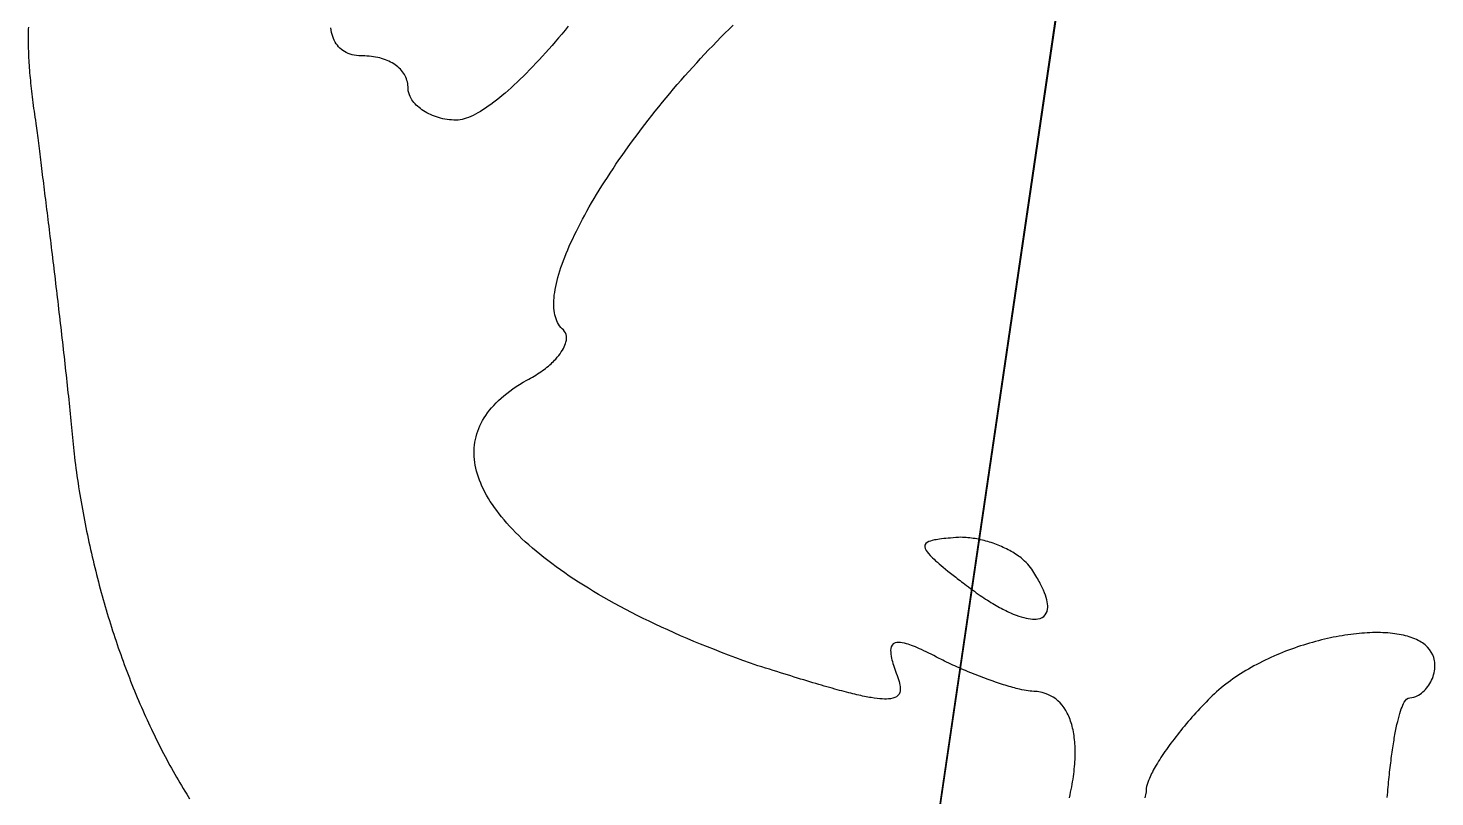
# Model space of a CAD drawing. Header units: metres. Extents: x 11 to 1970, y 60 to 2209.
# Drawn here: x 851.6 to 1290, y 539.1 to 778.7 of the extents above; entities that cross this region are included whole.
import ezdxf

# ---------------------------------------------------------------- set-up
doc = ezdxf.new("R2010")
doc.units = ezdxf.units.M

msp = doc.modelspace()

# ---------------------------------------------------------------- linework, layer by layer
for points in [[(1195.191912, 940.299952), (1112, 375)], [(1112, 375), (1195, 940)], [(851.655856, 778.932904), (851.634294, 778.303371), (851.617088, 777.665792), (851.60425, 777.020125), (851.595792, 776.366328), (851.591726, 775.704359), (851.592064, 775.034176), (851.596818, 774.355737), (851.606, 773.669), (851.619622, 772.973923), (851.637696, 772.270464), (851.660234, 771.558581), (851.687248, 770.838232), (851.71875, 770.109375), (851.754752, 769.371968), (851.795266, 768.625969), (851.840304, 767.871336), (851.889878, 767.108027), (851.944, 766.336), (852.002682, 765.555213), (852.065936, 764.765624), (852.133774, 763.967191), (852.206208, 763.159872), (852.28325, 762.343625), (852.364912, 761.518408), (852.451206, 760.684179), (852.542144, 759.840896), (852.637738, 758.988517), (852.738, 758.127), (852.842942, 757.256303), (852.952576, 756.376384), (853.066914, 755.487201), (853.185968, 754.588712), (853.30975, 753.680875), (853.438272, 752.763648), (853.571546, 751.836989), (853.709584, 750.900856), (853.852398, 749.955207), (854, 749), (854.090894, 748.273137), (854.183552, 747.532696), (854.277938, 746.778899), (854.374016, 746.011968), (854.47175, 745.232125), (854.571104, 744.439592), (854.672042, 743.634591), (854.774528, 742.817344), (854.878526, 741.988073), (854.984, 741.147), (855.090914, 740.294347), (855.199232, 739.430336), (855.308918, 738.555189), (855.419936, 737.669128), (855.53225, 736.772375), (855.645824, 735.865152), (855.760622, 734.947681), (855.876608, 734.020184), (855.993746, 733.082883), (856.112, 732.136), (856.231334, 731.179757), (856.351712, 730.214376), (856.473098, 729.240079), (856.595456, 728.257088), (856.71875, 727.265625), (856.842944, 726.265912), (856.968002, 725.258171), (857.093888, 724.242624), (857.220566, 723.219493), (857.348, 722.189), (857.476154, 721.151367), (857.604992, 720.106816), (857.734478, 719.055569), (857.864576, 717.997848), (857.99525, 716.933875), (858.126464, 715.863872), (858.258182, 714.788061), (858.390368, 713.706664), (858.522986, 712.619903), (858.656, 711.528), (858.789374, 710.431177), (858.923072, 709.329656), (859.057058, 708.223659), (859.191296, 707.113408), (859.32575, 705.999125), (859.460384, 704.881032), (859.595162, 703.759351), (859.730048, 702.634304), (859.865006, 701.506113), (860, 700.375), (860.134994, 699.241187), (860.269952, 698.104896), (860.404838, 696.966349), (860.539616, 695.825768), (860.67425, 694.683375), (860.808704, 693.539392), (860.942942, 692.394041), (861.076928, 691.247544), (861.210626, 690.100123), (861.344, 688.952), (861.477014, 687.803397), (861.609632, 686.654536), (861.741818, 685.505639), (861.873536, 684.356928), (862.00475, 683.208625), (862.135424, 682.060952), (862.265522, 680.914131), (862.395008, 679.768384), (862.523846, 678.623933), (862.652, 677.481), (862.779434, 676.339807), (862.906112, 675.200576), (863.031998, 674.063529), (863.157056, 672.928888), (863.28125, 671.796875), (863.404544, 670.667712), (863.526902, 669.541621), (863.648288, 668.418824), (863.768666, 667.299543), (863.888, 666.184), (864.006254, 665.072417), (864.123392, 663.965016), (864.239378, 662.862019), (864.354176, 661.763648), (864.46775, 660.670125), (864.580064, 659.581672), (864.691082, 658.498511), (864.800768, 657.420864), (864.909086, 656.348953), (865.016, 655.283), (865.121474, 654.223227), (865.225472, 653.169856), (865.327958, 652.123109), (865.428896, 651.083208), (865.52825, 650.050375), (865.625984, 649.024832), (865.722062, 648.006801), (865.816448, 646.996504), (865.909106, 645.994163), (866, 645), (866.152099, 643.830606), (866.308392, 642.662448), (866.468873, 641.495562), (866.633536, 640.329984), (866.802375, 639.16575), (866.975384, 638.002896), (867.152557, 636.841458), (867.333888, 635.681472), (867.519371, 634.522974), (867.709, 633.366), (867.902769, 632.210586), (868.100672, 631.056768), (868.302703, 629.904582), (868.508856, 628.754064), (868.719125, 627.60525), (868.933504, 626.458176), (869.151987, 625.312878), (869.374568, 624.169392), (869.601241, 623.027754), (869.832, 621.888), (870.066839, 620.750166), (870.305752, 619.614288), (870.548733, 618.480402), (870.795776, 617.348544), (871.046875, 616.21875), (871.302024, 615.091056), (871.561217, 613.965498), (871.824448, 612.842112), (872.091711, 611.720934), (872.363, 610.602), (872.638309, 609.485346), (872.917632, 608.371008), (873.200963, 607.259022), (873.488296, 606.149424), (873.779625, 605.04225), (874.074944, 603.937536), (874.374247, 602.835318), (874.677528, 601.735632), (874.984781, 600.638514), (875.296, 599.544), (875.611179, 598.452126), (875.930312, 597.362928), (876.253393, 596.276442), (876.580416, 595.192704), (876.911375, 594.11175), (877.246264, 593.033616), (877.585077, 591.958338), (877.927808, 590.885952), (878.274451, 589.816494), (878.625, 588.75), (878.979449, 587.686506), (879.337792, 586.626048), (879.700023, 585.568662), (880.066136, 584.514384), (880.436125, 583.46325), (880.809984, 582.415296), (881.187707, 581.370558), (881.569288, 580.329072), (881.954721, 579.290874), (882.344, 578.256), (882.737119, 577.224486), (883.134072, 576.196368), (883.534853, 575.171682), (883.939456, 574.150464), (884.347875, 573.13275), (884.760104, 572.118576), (885.176137, 571.107978), (885.595968, 570.100992), (886.019591, 569.097654), (886.447, 568.098), (886.878189, 567.102066), (887.313152, 566.109888), (887.751883, 565.121502), (888.194376, 564.136944), (888.640625, 563.15625), (889.090624, 562.179456), (889.544367, 561.206598), (890.001848, 560.237712), (890.463061, 559.272834), (890.928, 558.312), (891.396659, 557.355246), (891.869032, 556.402608), (892.345113, 555.454122), (892.824896, 554.509824), (893.308375, 553.56975), (893.795544, 552.633936), (894.286397, 551.702418), (894.780928, 550.775232), (895.279131, 549.852414), (895.781, 548.934), (896.286529, 548.020026), (896.795712, 547.110528), (897.308543, 546.205542), (897.825016, 545.305104), (898.345125, 544.40925), (898.868864, 543.518016), (899.396227, 542.631438), (899.927208, 541.749552), (900.461801, 540.872394), (901, 540), (901.450885, 539.244634), (901.90348, 538.478672)], [(1019.928, 779.248), (1018.915843, 778.021383), (1017.902984, 776.809304), (1016.890041, 775.612621), (1015.877632, 774.432192), (1014.866375, 773.268875), (1013.856888, 772.123528), (1012.849789, 770.997009), (1011.845696, 769.890176), (1010.845227, 768.803887), (1009.849, 767.739), (1008.857633, 766.696373), (1007.871744, 765.676864), (1006.891951, 764.681331), (1005.918872, 763.710632), (1004.953125, 762.765625), (1003.995328, 761.847168), (1003.046099, 760.956119), (1002.106056, 760.093336), (1001.175817, 759.259677), (1000.256, 758.456), (999.347223, 757.683163), (998.450104, 756.942024), (997.565261, 756.233441), (996.693312, 755.558272), (995.834875, 754.917375), (994.990568, 754.311608), (994.161009, 753.741829), (993.346816, 753.208896), (992.548607, 752.713667), (991.767, 752.257), (991.002613, 751.839753), (990.256064, 751.462784), (989.527971, 751.126951), (988.818952, 750.833112), (988.129625, 750.582125), (987.460608, 750.374848), (986.812519, 750.212139), (986.185976, 750.094856), (985.581597, 750.023857), (985, 750), (984.282862, 750.013365), (983.572096, 750.05292), (982.868674, 750.117855), (982.173568, 750.20736), (981.48775, 750.320625), (980.812192, 750.45684), (980.147866, 750.615195), (979.495744, 750.79488), (978.856798, 750.995085), (978.232, 751.215), (977.622322, 751.453815), (977.028736, 751.71072), (976.452214, 751.984905), (975.893728, 752.27556), (975.35425, 752.581875), (974.834752, 752.90304), (974.336206, 753.238245), (973.859584, 753.58668), (973.405858, 753.947535), (972.976, 754.32), (972.570982, 754.703265), (972.191776, 755.09652), (971.839354, 755.498955), (971.514688, 755.90976), (971.21875, 756.328125), (970.952512, 756.75324), (970.645408, 757.32916), (970.395136, 757.91372), (970.204, 758.505), (970.074304, 759.10108), (970.008352, 759.70004), (969.992832, 760.357584), (969.9555, 760.88475), (969.886848, 761.400576), (969.787524, 761.904738), (969.658176, 762.396912), (969.499452, 762.876774), (969.312, 763.344), (969.096468, 763.798266), (968.853504, 764.239248), (968.583756, 764.666622), (968.287872, 765.080064), (967.9665, 765.47925), (967.620288, 765.863856), (967.249884, 766.233558), (966.855936, 766.588032), (966.439092, 766.926954), (966, 767.25), (965.539308, 767.556846), (965.057664, 767.847168), (964.555716, 768.120642), (964.034112, 768.376944), (963.4935, 768.61575), (962.934528, 768.836736), (962.357844, 769.039578), (961.764096, 769.223952), (961.153932, 769.389534), (960.528, 769.536), (959.886948, 769.663026), (959.231424, 769.770288), (958.562076, 769.857462), (957.879552, 769.924224), (957.1845, 769.97025), (956.477568, 769.995216), (955.7318, 770.002097), (955.2062, 770.018819), (954.695, 770.052125), (953.9552, 770.132864), (953.2478, 770.250107), (952.5728, 770.403368), (951.9302, 770.592161), (951.32, 770.816), (950.7422, 771.074399), (950.1968, 771.366872), (949.6838, 771.692933), (949.2032, 772.052096), (948.755, 772.443875), (948.3392, 772.867784), (947.9558, 773.323337), (947.6048, 773.810048), (947.2862, 774.327431), (947, 774.875), (946.7462, 775.452269), (946.5248, 776.058752), (946.3358, 776.693963), (946.1792, 777.357416), (946.055, 778.048625), (945.9632, 778.767104)], [(1176.098296, 538.865888), (1176.292125, 539.7145), (1176.474944, 540.556032), (1176.646747, 541.390316), (1176.807528, 542.217184), (1176.957281, 543.036468), (1177.096, 543.848), (1177.223679, 544.651612), (1177.340312, 545.447136), (1177.445893, 546.234404), (1177.540416, 547.013248), (1177.623875, 547.7835), (1177.696264, 548.544992), (1177.757577, 549.297556), (1177.807808, 550.041024), (1177.846951, 550.775228), (1177.875, 551.5), (1177.891949, 552.215172), (1177.897792, 552.920576), (1177.892523, 553.616044), (1177.876136, 554.301408), (1177.848625, 554.9765), (1177.809984, 555.641152), (1177.760207, 556.295196), (1177.699288, 556.938464), (1177.627221, 557.570788), (1177.544, 558.192), (1177.449619, 558.801932), (1177.344072, 559.400416), (1177.227353, 559.987284), (1177.099456, 560.562368), (1176.960375, 561.1255), (1176.810104, 561.676512), (1176.648637, 562.215236), (1176.475968, 562.741504), (1176.292091, 563.255148), (1176.097, 563.756), (1175.890689, 564.243892), (1175.673152, 564.718656), (1175.444383, 565.180124), (1175.204376, 565.628128), (1174.953125, 566.0625), (1174.416867, 566.889676), (1173.835561, 567.660308), (1173.209159, 568.373052), (1172.537613, 569.026564), (1171.820875, 569.6195), (1171.058897, 570.150516), (1170.251631, 570.618268), (1169.399029, 571.021412), (1168.501043, 571.358604), (1167.557625, 571.6285), (1167.068864, 571.737792), (1166.568727, 571.829756), (1166.057208, 571.904224), (1165.534301, 571.961028), (1165, 572), (1164.357632, 572.02368), (1163.822159, 572.071785), (1163.243, 572.145), (1162.622261, 572.242515), (1161.962048, 572.36352), (1161.264467, 572.507205), (1160.531624, 572.67276), (1160.024512, 572.79488), (1159.503288, 572.92612), (1158.968576, 573.06624), (1158.421, 573.215), (1157.861184, 573.37216), (1157.289752, 573.53748), (1156.707328, 573.71072), (1156.114536, 573.89164), (1155.512, 574.08), (1154.900344, 574.27556), (1154.280192, 574.47808), (1153.652168, 574.68732), (1153.016896, 574.90304), (1152.375, 575.125), (1151.727104, 575.35296), (1151.073832, 575.58668), (1150.415808, 575.82592), (1149.753656, 576.07044), (1149.088, 576.32), (1148.419464, 576.57436), (1147.748672, 576.83328), (1147.076248, 577.09652), (1146.402816, 577.36384), (1145.729, 577.635), (1145.055424, 577.90976), (1144.382712, 578.18788), (1143.711488, 578.46912), (1143.042376, 578.75324), (1142.376, 579.04), (1141.712984, 579.32916), (1141.053952, 579.62048), (1140.399528, 579.91372), (1139.750336, 580.20864), (1139.107, 580.505), (1138.470144, 580.80256), (1137.840392, 581.10108), (1137.218368, 581.40032), (1136.604696, 581.70004), (1136, 582), (1135.553595, 582.237299), (1134.682265, 582.695673), (1133.839375, 583.132375), (1133.024685, 583.547357), (1132.237955, 583.940571), (1131.478945, 584.311969), (1130.747415, 584.661503), (1130.043125, 584.989125), (1129.365835, 585.294787), (1128.715305, 585.578441), (1128.091295, 585.840039), (1127.493565, 586.079533), (1126.921875, 586.296875), (1126.375985, 586.492017), (1125.855655, 586.664911), (1125.360645, 586.815509), (1124.66508, 586.999496), (1124.025135, 587.133047), (1123.44, 587.216), (1122.908865, 587.248193), (1122.283285, 587.211877), (1121.750345, 587.084649), (1121.21152, 586.797184), (1120.810695, 586.366319), (1120.586875, 585.917875), (1120.447055, 585.376791), (1120.389315, 584.742683), (1120.39872, 584.205824), (1120.452405, 583.616261), (1120.54956, 582.973832), (1120.689375, 582.278375), (1120.805885, 581.785197), (1120.940755, 581.268331), (1121.093745, 580.727729), (1121.264615, 580.163343), (1121.453125, 579.575125), (1121.659035, 578.963027), (1121.882105, 578.327001), (1122.146378, 577.643899), (1122.417006, 576.955073), (1122.65725, 576.297375), (1122.866054, 575.670757), (1123.042362, 575.075171), (1123.185118, 574.510569), (1123.293266, 573.976903), (1123.36575, 573.474125), (1123.405296, 572.777768), (1123.358658, 572.150639), (1123.222272, 571.592576), (1122.992574, 571.103417), (1122.666, 570.683), (1122.238986, 570.331163), (1121.707968, 570.047744), (1121.069382, 569.832581), (1120.319664, 569.685512), (1119.756352, 569.625216), (1119.141008, 569.595064), (1118.472576, 569.595008), (1117.75, 569.625), (1116.972224, 569.684992), (1116.138192, 569.774936), (1115.246848, 569.894784), (1114.297136, 570.044488), (1113.800062, 570.130521), (1113.288, 570.224), (1112.760818, 570.324919), (1112.218384, 570.433272), (1111.660566, 570.549053), (1111.087232, 570.672256), (1110.49825, 570.802875), (1109.893488, 570.940904), (1109.272814, 571.086337), (1108.636096, 571.239168), (1107.983202, 571.399391), (1107.314, 571.567), (1106.628358, 571.741989), (1105.926144, 571.924352), (1105.207226, 572.114083), (1104.471472, 572.311176), (1103.71875, 572.515625), (1102.948928, 572.727424), (1102.161874, 572.946567), (1101.357456, 573.173048), (1100.535542, 573.406861), (1099.696, 573.648), (1098.838698, 573.896459), (1097.963504, 574.152232), (1097.070286, 574.415313), (1096.158912, 574.685696), (1095.22925, 574.963375), (1094.281168, 575.248344), (1093.314534, 575.540597), (1092.329216, 575.840128), (1091.325082, 576.146931), (1090.302, 576.461), (1089.259838, 576.782329), (1088.198464, 577.110912), (1087.117746, 577.446743), (1086.017552, 577.789816), (1084.89775, 578.140125), (1083.758208, 578.497664), (1082.598794, 578.862427), (1081.419376, 579.234408), (1080.219822, 579.613601), (1079, 580), (1076.673527, 580.813869), (1074.374216, 581.635352), (1072.102229, 582.464263), (1069.857728, 583.300416), (1067.640875, 584.143625), (1065.451832, 584.993704), (1063.290761, 585.850467), (1061.157824, 586.713728), (1059.053183, 587.583301), (1056.977, 588.459), (1054.929437, 589.340639), (1052.910656, 590.228032), (1050.920819, 591.120993), (1048.960088, 592.019336), (1047.028625, 592.922875), (1045.126592, 593.831424), (1043.254151, 594.744797), (1041.411464, 595.662808), (1039.598693, 596.585271), (1037.816, 597.512), (1036.063547, 598.442809), (1034.341496, 599.377512), (1032.650009, 600.315923), (1030.989248, 601.257856), (1029.359375, 602.203125), (1027.760552, 603.151544), (1026.192941, 604.102927), (1024.656704, 605.057088), (1023.152003, 606.013841), (1021.679, 606.973), (1020.237857, 607.934379), (1018.828736, 608.897792), (1017.451799, 609.863053), (1016.107208, 610.829976), (1014.795125, 611.798375), (1013.515712, 612.768064), (1012.269131, 613.738857), (1011.055544, 614.710568), (1009.875113, 615.683011), (1008.728, 616.656), (1007.614367, 617.629349), (1006.534376, 618.602872), (1005.488189, 619.576383), (1004.475968, 620.549696), (1003.497875, 621.522625), (1002.554072, 622.494984), (1001.644721, 623.466587), (1000.769984, 624.437248), (999.930023, 625.406781), (999.125, 626.375), (998.355077, 627.341719), (997.620416, 628.306752), (996.921179, 629.269913), (996.257528, 630.231016), (995.629625, 631.189875), (995.037632, 632.146304), (994.481711, 633.100117), (993.962024, 634.051128), (993.478733, 634.999151), (993.032, 635.944), (992.621987, 636.885489), (992.248856, 637.823432), (991.912769, 638.757643), (991.613888, 639.687936), (991.352375, 640.614125), (991.128392, 641.536024), (990.942101, 642.453447), (990.793664, 643.366208), (990.683243, 644.274121), (990.611, 645.177), (990.577097, 646.074659), (990.581696, 646.966912), (990.624959, 647.853573), (990.707048, 648.734456), (990.828125, 649.609375), (990.988352, 650.478144), (991.187891, 651.340577), (991.426904, 652.196488), (991.705553, 653.045691), (992.024, 653.888), (992.382407, 654.723229), (992.780936, 655.551192), (993.219749, 656.371703), (993.699008, 657.184576), (994.218875, 657.989625), (994.779512, 658.786664), (995.381081, 659.575507), (996.023744, 660.355968), (996.707663, 661.127861), (997.433, 661.891), (998.199917, 662.645199), (999.008576, 663.390272), (999.859139, 664.126033), (1000.751768, 664.852296), (1001.686625, 665.568875), (1002.663872, 666.275584), (1003.683671, 666.972237), (1004.746184, 667.658648), (1005.851573, 668.334631), (1007, 669), (1007.593968, 669.303536), (1008.175744, 669.613888), (1008.745136, 669.930672), (1009.301952, 670.253504), (1009.846, 670.582), (1010.377088, 670.915776), (1010.895024, 671.254448), (1011.399616, 671.597632), (1011.890672, 671.944944), (1012.368, 672.296), (1012.831408, 672.650416), (1013.280704, 673.007808), (1013.715696, 673.367792), (1014.136192, 673.729984), (1014.542, 674.094), (1014.932928, 674.459456), (1015.308784, 674.825968), (1015.669376, 675.193152), (1016.014512, 675.560624), (1016.502816, 676.111532), (1016.955264, 676.660928), (1017.371208, 677.207516), (1017.75, 677.75), (1018.090992, 678.287084), (1018.393536, 678.817472), (1018.656984, 679.339868), (1018.880688, 679.852976), (1019.064, 680.3555), (1019.206272, 680.846144), (1019.331008, 681.479616), (1019.380096, 682.086592), (1019.352, 682.664), (1019.245184, 683.208768), (1019.058112, 683.717824), (1018.789248, 684.188096), (1018.437056, 684.616512), (1018, 685), (1017.597641, 685.435813), (1017.230328, 685.902904), (1016.897707, 686.400751), (1016.599424, 686.928832), (1016.335125, 687.486625), (1016.104456, 688.073608), (1015.907063, 688.689259), (1015.742592, 689.333056), (1015.610689, 690.004477), (1015.511, 690.703), (1015.443171, 691.428103), (1015.406848, 692.179264), (1015.401677, 692.955961), (1015.427304, 693.757672), (1015.483375, 694.583875), (1015.569536, 695.434048), (1015.685433, 696.307669), (1015.830712, 697.204216), (1016.005019, 698.123167), (1016.208, 699.064), (1016.439301, 700.026193), (1016.698568, 701.009224), (1016.985447, 702.012571), (1017.299584, 703.035712), (1017.640625, 704.078125), (1018.008216, 705.139288), (1018.402003, 706.218679), (1018.821632, 707.315776), (1019.266749, 708.430057), (1019.737, 709.561), (1020.232031, 710.708083), (1020.751488, 711.870784), (1021.295017, 713.048581), (1021.862264, 714.240952), (1022.452875, 715.447375), (1023.066496, 716.667328), (1023.702773, 717.900289), (1024.361352, 719.145736), (1025.041879, 720.403147), (1025.744, 721.672), (1026.467361, 722.951773), (1027.211608, 724.241944), (1027.976387, 725.541991), (1028.761344, 726.851392), (1029.566125, 728.169625), (1030.390376, 729.496168), (1031.233743, 730.830499), (1032.095872, 732.172096), (1032.976409, 733.520437), (1033.875, 734.875), (1034.791291, 736.235263), (1035.724928, 737.600704), (1036.675557, 738.970801), (1037.642824, 740.345032), (1038.626375, 741.722875), (1039.625856, 743.103808), (1040.640913, 744.487309), (1041.671192, 745.872856), (1042.716339, 747.259927), (1043.776, 748.648), (1044.849821, 750.036553), (1045.937448, 751.425064), (1047.038527, 752.813011), (1048.152704, 754.199872), (1049.279625, 755.585125), (1050.418936, 756.968248), (1051.570283, 758.348719), (1052.733312, 759.726016), (1053.907669, 761.099617), (1055.093, 762.469), (1056.288951, 763.833643), (1057.495168, 765.193024), (1058.711297, 766.546621), (1059.936984, 767.893912), (1061.171875, 769.234375), (1062.415616, 770.567488), (1063.667853, 771.892729), (1064.928232, 773.209576), (1066.196399, 774.517507), (1067.472, 775.816), (1068.754681, 777.104533), (1070.044088, 778.382584), (1071.339867, 779.649631)], [(1275.163052, 538.909186), (1275.229984, 539.734512), (1275.2985, 540.55175), (1275.368576, 541.360768), (1275.440188, 542.161434), (1275.513312, 542.953616), (1275.587924, 543.737182), (1275.664, 544.512), (1275.741516, 545.277938), (1275.820448, 546.034864), (1275.900772, 546.782646), (1275.982464, 547.521152), (1276.0655, 548.25025), (1276.149856, 548.969808), (1276.235508, 549.679694), (1276.322432, 550.379776), (1276.410604, 551.069922), (1276.5, 551.75), (1276.590596, 552.419878), (1276.682368, 553.079424), (1276.775292, 553.728506), (1276.869344, 554.366992), (1276.9645, 554.99475), (1277.060736, 555.611648), (1277.158028, 556.217554), (1277.256352, 556.812336), (1277.355684, 557.395862), (1277.456, 557.968), (1277.557276, 558.528618), (1277.659488, 559.077584), (1277.762612, 559.614766), (1277.866624, 560.140032), (1277.9715, 560.65325), (1278.077216, 561.154288), (1278.183748, 561.643014), (1278.399164, 562.583002), (1278.617556, 563.472158), (1278.838732, 564.309426), (1279.0625, 565.09375), (1279.288668, 565.824074), (1279.517044, 566.499342), (1279.747436, 567.118498), (1279.979652, 567.680486), (1280.2135, 568.18425), (1280.448788, 568.628734), (1280.804, 569.182), (1281.161372, 569.595946), (1281.640108, 569.924994), (1282.239968, 570.00596), (1282.838628, 570.071785), (1283.433088, 570.20736), (1284.020348, 570.408935), (1284.482956, 570.615195), (1284.9375, 570.859375), (1285.382444, 571.139555), (1285.816252, 571.453815), (1286.237388, 571.800235), (1286.644316, 572.176895), (1287.0355, 572.581875), (1287.409404, 573.013255), (1287.764492, 573.469115), (1288.099228, 573.947535), (1288.412076, 574.446595), (1288.7015, 574.964375), (1288.965964, 575.498955), (1289.203932, 576.048415), (1289.413868, 576.610835), (1289.594236, 577.184295), (1289.7435, 577.766875), (1289.860124, 578.356655), (1289.942572, 578.951715), (1289.989308, 579.550135), (1289.985377, 580.532511), (1289.941816, 581.050088), (1289.869779, 581.552797), (1289.642125, 582.513875), (1289.306111, 583.416273), (1288.865433, 584.260519), (1288.323787, 585.047141), (1287.684869, 585.776667), (1286.952375, 586.449625), (1286.552192, 586.765056), (1286.130001, 587.066543), (1285.686264, 587.354152), (1285.221443, 587.627949), (1284.736, 587.888), (1284.230397, 588.134371), (1283.705096, 588.367128), (1283.160559, 588.586337), (1282.597248, 588.792064), (1282.015625, 588.984375), (1281.416152, 589.163336), (1280.799291, 589.329013), (1280.165504, 589.481472), (1279.515253, 589.620779), (1278.849, 589.747), (1278.167207, 589.860201), (1277.470336, 589.960448), (1276.758849, 590.047807), (1276.033208, 590.122344), (1275.293875, 590.184125), (1274.541312, 590.233216), (1273.775981, 590.269683), (1272.998344, 590.293592), (1272.208863, 590.305009), (1271.408, 590.304), (1270.596217, 590.290631), (1269.773976, 590.264968), (1268.941739, 590.227077), (1268.099968, 590.177024), (1267.249125, 590.114875), (1266.389672, 590.040696), (1265.522071, 589.954553), (1264.646784, 589.856512), (1263.764273, 589.746639), (1262.875, 589.625), (1261.979427, 589.491661), (1261.078016, 589.346688), (1260.171229, 589.190147), (1259.259528, 589.022104), (1258.343375, 588.842625), (1257.423232, 588.651776), (1256.499561, 588.449623), (1255.572824, 588.236232), (1254.643483, 588.011669), (1253.712, 587.776), (1252.778837, 587.529291), (1251.844456, 587.271608), (1250.909319, 587.003017), (1249.973888, 586.723584), (1249.038625, 586.433375), (1248.103992, 586.132456), (1247.170451, 585.820893), (1246.238464, 585.498752), (1245.308493, 585.166099), (1244.381, 584.823), (1243.456447, 584.469521), (1242.535296, 584.105728), (1241.618009, 583.731687), (1240.705048, 583.347464), (1239.796875, 582.953125), (1238.893952, 582.548736), (1237.996741, 582.134363), (1237.105704, 581.710072), (1236.221303, 581.275929), (1235.344, 580.832), (1234.474257, 580.378351), (1233.612536, 579.915048), (1232.759299, 579.442157), (1231.915008, 578.959744), (1231.080125, 578.467875), (1230.255112, 577.966616), (1229.440431, 577.456033), (1228.636544, 576.936192), (1227.843913, 576.407159), (1227.063, 575.869), (1226.294267, 575.321781), (1225.538176, 574.765568), (1224.795189, 574.200427), (1224.065768, 573.626424), (1223.350375, 573.043625), (1222.649472, 572.452096), (1221.963521, 571.851903), (1221.292984, 571.243112), (1220.638323, 570.625789), (1220, 570), (1219.342456, 569.33768), (1218.690048, 568.67104), (1218.043112, 568.00056), (1217.401984, 567.32672), (1216.767, 566.65), (1216.138496, 565.97088), (1215.516808, 565.28984), (1214.902272, 564.60736), (1214.295224, 563.92392), (1213.696, 563.24), (1213.104936, 562.55608), (1212.522368, 561.87264), (1211.948632, 561.19016), (1211.384064, 560.50912), (1210.829, 559.83), (1210.283776, 559.15328), (1209.748728, 558.47944), (1209.224192, 557.80896), (1208.710504, 557.14232), (1208.208, 556.48), (1207.717016, 555.82248), (1207.237888, 555.17024), (1206.770952, 554.52376), (1206.316544, 553.88352), (1205.875, 553.25), (1205.446656, 552.62368), (1205.031848, 552.00504), (1204.630912, 551.39456), (1204.244184, 550.79272), (1203.872, 550.2), (1203.514696, 549.61688), (1203.172608, 549.04384), (1202.846072, 548.48136), (1202.535424, 547.92992), (1202.241, 547.39), (1201.963136, 546.86208), (1201.702168, 546.34664), (1201.458432, 545.84416), (1201.232264, 545.35512), (1201.024, 544.88), (1200.745909, 544.19447), (1200.509992, 543.54296), (1200.317383, 542.92709), (1200.169216, 542.34848), (1200.066625, 541.80875), (1200.010744, 541.30952), (1199.982412, 540.646469), (1199.843724, 539.801263), (1199.723968, 539.311616), (1199.5715, 538.778625)]]:
    msp.add_lwpolyline(points)
msp.add_lwpolyline([(1144, 605), (1144.626988, 604.525695), (1145.247904, 604.06276), (1145.862676, 603.611165), (1146.471232, 603.17088), (1147.0735, 602.741875), (1147.669408, 602.32412), (1148.258884, 601.917585), (1148.841856, 601.52224), (1149.418252, 601.138055), (1149.988, 600.765), (1150.551028, 600.403045), (1151.107264, 600.05216), (1151.656636, 599.712315), (1152.199072, 599.38348), (1152.7345, 599.065625), (1153.262848, 598.75872), (1153.784044, 598.462735), (1154.298016, 598.17764), (1154.804692, 597.903405), (1155.304, 597.64), (1155.795868, 597.387395), (1156.280224, 597.14556), (1156.756996, 596.914465), (1157.226112, 596.69408), (1157.6875, 596.484375), (1158.586804, 596.096885), (1159.454332, 595.751755), (1160.289508, 595.448745), (1161.091756, 595.187615), (1161.8605, 594.968125), (1162.595164, 594.790035), (1163.295172, 594.653105), (1163.959948, 594.557095), (1164.588916, 594.501765), (1165.1815, 594.486875), (1165.737124, 594.512185), (1166.255212, 594.577455), (1166.960704, 594.74976), (1167.5785, 595.010625), (1168.106656, 595.35924), (1168.543228, 595.794795), (1168.886272, 596.31648), (1169.133844, 596.923485), (1169.284, 597.615), (1169.329024, 598.12256), (1169.329312, 598.66708), (1169.284288, 599.24832), (1169.193376, 599.86604), (1169.056, 600.52), (1168.871584, 601.20996), (1168.639552, 601.93568), (1168.359328, 602.69692), (1168.030336, 603.49344), (1167.652, 604.325), (1167.223744, 605.19136), (1166.990716, 605.637515), (1166.744992, 606.09228), (1166.4865, 606.555625), (1166.215168, 607.02752), (1165.930924, 607.507935), (1165.633696, 607.99684), (1165.323412, 608.494205), (1165, 609), (1164.70867, 609.537192), (1164.37576, 610.068336), (1164.00289, 610.592784), (1163.59168, 611.109888), (1163.14375, 611.619), (1162.66072, 612.119472), (1162.14421, 612.610656), (1161.59584, 613.091904), (1161.01723, 613.562568), (1160.61549, 613.870144), (1160.20151, 614.172536), (1159.77577, 614.469552), (1159.33875, 614.761), (1158.89093, 615.046688), (1158.43279, 615.326424), (1157.96481, 615.600016), (1157.48747, 615.867272), (1157.00125, 616.128), (1156.50663, 616.382008), (1156.00409, 616.629104), (1155.49411, 616.869096), (1154.97717, 617.101792), (1154.45375, 617.327), (1153.92433, 617.544528), (1153.38939, 617.754184), (1152.84941, 617.955776), (1152.30487, 618.149112), (1151.75625, 618.334), (1151.20403, 618.510248), (1150.64869, 618.677664), (1150.09071, 618.836056), (1149.53057, 618.985232), (1148.96875, 619.125), (1148.40573, 619.255168), (1147.84199, 619.375544), (1147.27801, 619.485936), (1146.71427, 619.586152), (1146.15125, 619.676), (1145.58943, 619.755288), (1145.02929, 619.823824), (1144.47131, 619.881416), (1143.91597, 619.927872), (1143.36375, 619.963), (1142.81513, 619.986608), (1142.27059, 619.998504), (1141.554502, 619.969988), (1140.690554, 619.909676), (1139.86275, 619.8485), (1139.071186, 619.785884), (1138.315958, 619.721252), (1137.597162, 619.654028), (1136.914894, 619.583636), (1136.26925, 619.5095), (1135.660326, 619.431044), (1135.088218, 619.347692), (1134.553022, 619.258868), (1134.054834, 619.163996), (1133.377152, 619.009088), (1132.783278, 618.837332), (1132.273536, 618.646784), (1131.725312, 618.360128), (1131.328, 618.032), (1131.04475, 617.5565), (1131, 617), (1131.136928, 616.490432), (1131.428224, 615.918656), (1131.748462, 615.446228), (1132.156288, 614.934272), (1132.652026, 614.380844), (1133.031518, 613.987892), (1133.450322, 613.575068), (1133.908534, 613.141796), (1134.40625, 612.6875), (1134.943566, 612.211604), (1135.520578, 611.713532), (1136.137382, 611.192708), (1136.794074, 610.648556), (1137.49075, 610.0805), (1138.227506, 609.487964), (1139.004438, 608.870372), (1139.408, 608.552), (1139.821642, 608.227148), (1140.245376, 607.895744), (1140.679214, 607.557716), (1141.123168, 607.212992), (1141.57725, 606.8615), (1142.041472, 606.503168), (1142.515846, 606.137924), (1143.000384, 605.765696), (1143.495098, 605.386412), (1144, 605)], close=True)

doc.saveas('drawing.dxf')
